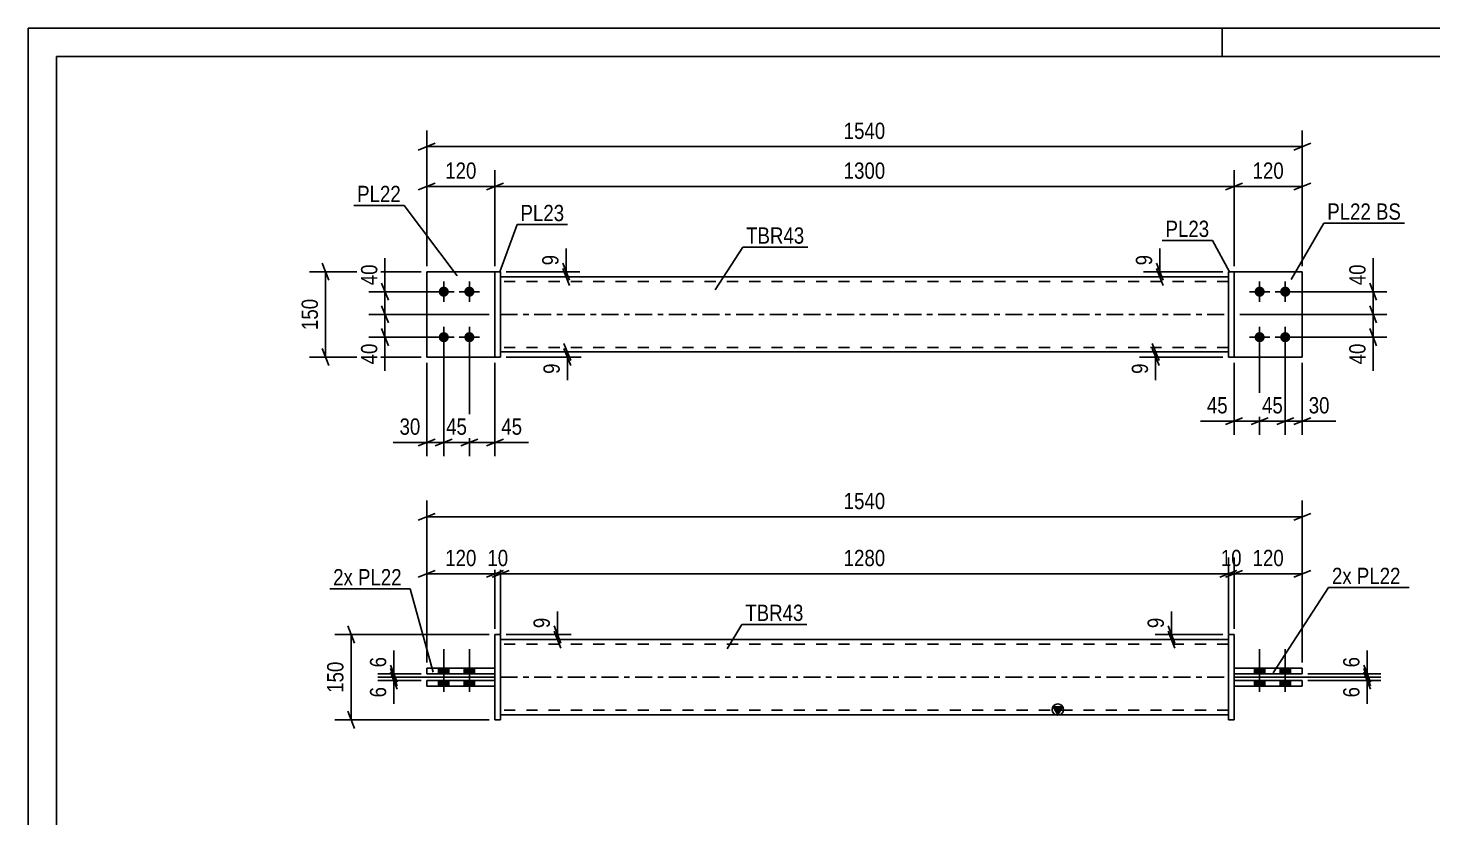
# Model space of a CAD drawing. Header units: millimetres. Extents: x 0 to 420, y 0 to 297.
# Drawn here: x 0 to 247.1, y 158.1 to 297 of the extents above; entities that cross this region are included whole.
import ezdxf

# ---------------------------------------------------------------- set-up
doc = ezdxf.new("R2010")
doc.units = ezdxf.units.MM
doc.linetypes.add('DXK_LINE_DOT2', pattern=[3.9198, 1.9599, -1.9599])
doc.linetypes.add('DXK_LINE_DOT3', pattern=[5.9187, 2.979, -0.9799, 0.9799, -0.9799])
doc.styles.add('Arial Narrow', font='ARIALN.TTF', dxfattribs={"height": 0.2})

# ---------------------------------------------------------------- blocks, each defined once
blk = doc.blocks.new('Unknown-489683983-1163')
at = {"color": 5, "linetype": 'Continuous'}
for p, q in [((420, 297), (0, 297)), ((0, 297), (0, 0)), ((0, 292), (0, 297)), ((210, 292), (210, 297)), ((415, 292), (5, 292)), ((5, 292), (5, 5))]:
    blk.add_line(p, q, dxfattribs=at)
blk = doc.blocks.new('Bolt-489683983-1408 - 1400')
at = {"linetype": 'Continuous'}
for points in [[(72.21, 183.49), (74.01, 183.49), (74.01, 184.49), (72.21, 184.49)], [(72.21, 183.49), (74.01, 183.49), (74.01, 184.49), (72.21, 184.49)], [(76.71, 183.49), (78.51, 183.49), (78.51, 184.49), (76.71, 184.49)], [(76.71, 183.49), (78.51, 183.49), (78.51, 184.49), (76.71, 184.49)], [(72.21, 181.29), (74.01, 181.29), (74.01, 182.29), (72.21, 182.29)], [(72.21, 181.29), (74.01, 181.29), (74.01, 182.29), (72.21, 182.29)], [(76.71, 181.29), (78.51, 181.29), (78.51, 182.29), (76.71, 182.29)], [(76.71, 181.29), (78.51, 181.29), (78.51, 182.29), (76.71, 182.29)]]:
    blk.add_hatch(color=1, dxfattribs=at).paths.add_polyline_path(points)
at = {"color": 1, "linetype": 'Continuous'}
for p, q in [((73.11, 180.29), (73.11, 187.79)), ((73.11, 180.29), (73.11, 187.79)), ((77.61, 180.29), (77.61, 187.79)), ((77.61, 180.29), (77.61, 187.79)), ((72.21, 183.49), (72.21, 184.49)), ((72.21, 183.49), (72.21, 184.49)), ((74.01, 183.49), (74.01, 184.49)), ((74.01, 183.49), (74.01, 184.49)), ((76.71, 183.49), (76.71, 184.49)), ((76.71, 183.49), (76.71, 184.49)), ((78.51, 183.49), (78.51, 184.49)), ((78.51, 183.49), (78.51, 184.49)), ((72.21, 181.29), (72.21, 182.29)), ((72.21, 181.29), (72.21, 182.29)), ((74.01, 181.29), (74.01, 182.29)), ((74.01, 181.29), (74.01, 182.29)), ((76.71, 181.29), (76.71, 182.29)), ((76.71, 181.29), (76.71, 182.29)), ((78.51, 181.29), (78.51, 182.29)), ((78.51, 181.29), (78.51, 182.29))]:
    blk.add_line(p, q, dxfattribs=at)
blk = doc.blocks.new('Part-489683983-1456 - 1400')
at = {"color": 2, "linetype": 'Continuous'}
for p, q in [((224.11, 182.29), (212.11, 182.29)), ((212.11, 182.29), (212.11, 181.29)), ((224.11, 181.29), (212.11, 181.29)), ((224.11, 181.29), (224.11, 182.29))]:
    blk.add_line(p, q, dxfattribs=at)
blk = doc.blocks.new('Part-489683983-1471 - 1400')
at = {"linetype": 'Continuous'}
blk.add_hatch(color=2, dxfattribs=at).paths.add_polyline_path([(181.11, 176.29), (180.31, 177.69), (181.91, 177.69)])
at = {"color": 2, "linetype": 'Continuous'}
for p, q in [((83.11, 189.49), (211.11, 189.49)), ((83.11, 176.29), (211.11, 176.29)), ((181.11, 176.29), (180.31, 177.69)), ((180.31, 177.69), (181.91, 177.69)), ((181.91, 177.69), (181.11, 176.29))]:
    blk.add_line(p, q, dxfattribs=at)
at = {"color": 7, "linetype": 'DXK_LINE_DOT2'}
for p, q in [((83.11, 176.29), (83.11, 189.49)), ((211.11, 188.69), (83.11, 188.69)), ((211.11, 189.49), (211.11, 176.29)), ((211.11, 177.09), (83.11, 177.09))]:
    blk.add_line(p, q, dxfattribs=at)
at = {"color": 7, "linetype": 'DXK_LINE_DOT3'}
blk.add_line((83.11, 182.89), (211.11, 182.89), dxfattribs=at)
at = {"color": 2, "linetype": 'Continuous'}
blk.add_circle((181.11, 177.19), 1, dxfattribs=at)
blk = doc.blocks.new('Bolt-489683983-1409 - 1400')
at = {"linetype": 'Continuous'}
for points in [[(217.51, 184.49), (215.71, 184.49), (215.71, 183.49), (217.51, 183.49)], [(217.51, 184.49), (215.71, 184.49), (215.71, 183.49), (217.51, 183.49)], [(222.01, 184.49), (220.21, 184.49), (220.21, 183.49), (222.01, 183.49)], [(222.01, 184.49), (220.21, 184.49), (220.21, 183.49), (222.01, 183.49)], [(217.51, 182.29), (215.71, 182.29), (215.71, 181.29), (217.51, 181.29)], [(217.51, 182.29), (215.71, 182.29), (215.71, 181.29), (217.51, 181.29)], [(222.01, 182.29), (220.21, 182.29), (220.21, 181.29), (222.01, 181.29)], [(222.01, 182.29), (220.21, 182.29), (220.21, 181.29), (222.01, 181.29)]]:
    blk.add_hatch(color=1, dxfattribs=at).paths.add_polyline_path(points)
at = {"color": 1, "linetype": 'Continuous'}
for p, q in [((216.61, 180.29), (216.61, 187.79)), ((216.61, 180.29), (216.61, 187.79)), ((221.11, 180.29), (221.11, 187.79)), ((221.11, 180.29), (221.11, 187.79)), ((215.71, 183.49), (215.71, 184.49)), ((215.71, 183.49), (215.71, 184.49)), ((217.51, 183.49), (217.51, 184.49)), ((217.51, 183.49), (217.51, 184.49)), ((220.21, 183.49), (220.21, 184.49)), ((220.21, 183.49), (220.21, 184.49)), ((222.01, 183.49), (222.01, 184.49)), ((222.01, 183.49), (222.01, 184.49)), ((215.71, 181.29), (215.71, 182.29)), ((215.71, 181.29), (215.71, 182.29)), ((217.51, 181.29), (217.51, 182.29)), ((217.51, 181.29), (217.51, 182.29)), ((220.21, 181.29), (220.21, 182.29)), ((220.21, 181.29), (220.21, 182.29)), ((222.01, 181.29), (222.01, 182.29)), ((222.01, 181.29), (222.01, 182.29))]:
    blk.add_line(p, q, dxfattribs=at)
blk = doc.blocks.new('Part-489683983-1412 - 1400')
at = {"color": 2, "linetype": 'Continuous'}
for p, q in [((83.11, 190.39), (82.11, 190.39)), ((82.11, 190.39), (82.11, 175.39)), ((83.11, 190.39), (83.11, 175.39)), ((83.11, 175.39), (82.11, 175.39))]:
    blk.add_line(p, q, dxfattribs=at)
blk = doc.blocks.new('Part-489683983-1446 - 1400')
at = {"color": 2, "linetype": 'Continuous'}
for p, q in [((211.11, 190.39), (211.11, 175.39)), ((211.11, 190.39), (212.11, 190.39)), ((212.11, 190.39), (212.11, 175.39)), ((211.11, 175.39), (212.11, 175.39))]:
    blk.add_line(p, q, dxfattribs=at)
blk = doc.blocks.new('Part-489683983-1438 - 1400')
at = {"color": 2, "linetype": 'Continuous'}
for p, q in [((82.11, 184.49), (70.11, 184.49)), ((70.11, 184.49), (70.11, 183.49)), ((70.11, 183.49), (82.11, 183.49)), ((82.11, 183.49), (82.11, 184.49))]:
    blk.add_line(p, q, dxfattribs=at)
blk = doc.blocks.new('Part-489683983-1451 - 1400')
at = {"color": 2, "linetype": 'Continuous'}
for p, q in [((212.11, 184.49), (212.11, 183.49)), ((212.11, 184.49), (224.11, 184.49)), ((212.11, 183.49), (224.11, 183.49)), ((224.11, 184.49), (224.11, 183.49))]:
    blk.add_line(p, q, dxfattribs=at)
blk = doc.blocks.new('Part-489683983-1443 - 1400')
at = {"color": 2, "linetype": 'Continuous'}
for p, q in [((82.11, 182.29), (70.11, 182.29)), ((70.11, 182.29), (70.11, 181.29)), ((82.11, 181.29), (70.11, 181.29)), ((82.11, 181.29), (82.11, 182.29))]:
    blk.add_line(p, q, dxfattribs=at)
blk = doc.blocks.new('Part-489683983-1695 - 1676')
at = {"color": 2, "linetype": 'Continuous'}
for p, q in [((82.11, 254.16), (83.11, 254.16)), ((82.11, 254.16), (82.11, 239.16)), ((83.11, 254.16), (83.11, 239.16)), ((83.11, 239.16), (82.11, 239.16))]:
    blk.add_line(p, q, dxfattribs=at)
blk = doc.blocks.new('Bolt-489683983-1679 - 1676')
at = {"linetype": 'Continuous'}
for points in [[(73.11, 249.76, -1), (73.11, 251.56, -1)], [(77.61, 249.76, -1), (77.61, 251.56, -1)], [(73.11, 241.76, -1), (73.11, 243.56, -1)], [(77.61, 241.76, -1), (77.61, 243.56, -1)]]:
    blk.add_hatch(color=1, dxfattribs=at).paths.add_polyline_path(points)
at = {"color": 1, "linetype": 'Continuous'}
for p, q in [((73.11, 248.86), (73.11, 252.46)), ((77.61, 248.86), (77.61, 252.46)), ((74.91, 250.66), (71.31, 250.66)), ((79.41, 250.66), (75.81, 250.66)), ((74.91, 242.66), (71.31, 242.66)), ((73.11, 240.86), (73.11, 244.46)), ((79.41, 242.66), (75.81, 242.66)), ((77.61, 240.86), (77.61, 244.46))]:
    blk.add_line(p, q, dxfattribs=at)
blk = doc.blocks.new('Bolt-489683983-1680 - 1676')
at = {"linetype": 'Continuous'}
for points in [[(216.61, 251.56, -1), (216.61, 249.76, -1)], [(221.11, 251.56, -1), (221.11, 249.76, -1)], [(216.61, 243.56, -1), (216.61, 241.76, -1)], [(221.11, 243.56, -1), (221.11, 241.76, -1)]]:
    blk.add_hatch(color=1, dxfattribs=at).paths.add_polyline_path(points)
at = {"color": 1, "linetype": 'Continuous'}
for p, q in [((216.61, 252.46), (216.61, 248.86)), ((221.11, 252.46), (221.11, 248.86)), ((214.81, 250.66), (218.41, 250.66)), ((219.31, 250.66), (222.91, 250.66)), ((214.81, 242.66), (218.41, 242.66)), ((216.61, 244.46), (216.61, 240.86)), ((219.31, 242.66), (222.91, 242.66)), ((221.11, 244.46), (221.11, 240.86))]:
    blk.add_line(p, q, dxfattribs=at)
blk = doc.blocks.new('Part-489683983-1700 - 1676')
at = {"color": 2, "linetype": 'Continuous'}
for p, q in [((82.11, 254.16), (70.11, 254.16)), ((70.11, 254.16), (70.11, 239.16)), ((70.11, 239.16), (82.11, 239.16))]:
    blk.add_line(p, q, dxfattribs=at)
at = {"color": 7, "linetype": 'DXK_LINE_DOT2'}
blk.add_line((82.11, 239.16), (82.11, 254.16), dxfattribs=at)
blk = doc.blocks.new('Part-489683983-1701 - 1676')
at = {"color": 7, "linetype": 'DXK_LINE_DOT2'}
for p, q in [((82.11, 254.16), (70.11, 254.16)), ((70.11, 254.16), (70.11, 239.16)), ((82.11, 239.16), (82.11, 254.16)), ((70.11, 239.16), (82.11, 239.16))]:
    blk.add_line(p, q, dxfattribs=at)
blk = doc.blocks.new('Part-489683983-1706 - 1676')
at = {"color": 2, "linetype": 'Continuous'}
for p, q in [((212.11, 254.16), (211.11, 254.16)), ((211.11, 254.16), (211.11, 239.16)), ((212.11, 239.16), (212.11, 254.16)), ((211.11, 239.16), (212.11, 239.16))]:
    blk.add_line(p, q, dxfattribs=at)
blk = doc.blocks.new('Part-489683983-1731 - 1676')
at = {"color": 2, "linetype": 'Continuous'}
for p, q in [((212.11, 254.16), (224.11, 254.16)), ((224.11, 254.16), (224.11, 239.16)), ((212.11, 239.16), (224.11, 239.16))]:
    blk.add_line(p, q, dxfattribs=at)
at = {"color": 7, "linetype": 'DXK_LINE_DOT2'}
blk.add_line((212.11, 254.16), (212.11, 239.16), dxfattribs=at)
blk = doc.blocks.new('Part-489683983-1736 - 1676')
at = {"color": 7, "linetype": 'DXK_LINE_DOT2'}
for p, q in [((224.11, 254.16), (212.11, 254.16)), ((212.11, 254.16), (212.11, 239.16)), ((224.11, 239.16), (224.11, 254.16)), ((212.11, 239.16), (224.11, 239.16))]:
    blk.add_line(p, q, dxfattribs=at)
blk = doc.blocks.new('Part-489683983-1741 - 1676')
at = {"color": 2, "linetype": 'Continuous'}
for p, q in [((83.11, 253.26), (211.11, 253.26)), ((83.11, 240.06), (211.11, 240.06))]:
    blk.add_line(p, q, dxfattribs=at)
at = {"color": 7, "linetype": 'DXK_LINE_DOT2'}
for p, q in [((83.11, 253.26), (83.11, 240.06)), ((211.11, 252.46), (83.11, 252.46)), ((211.11, 253.26), (211.11, 240.06)), ((211.11, 240.86), (83.11, 240.86))]:
    blk.add_line(p, q, dxfattribs=at)
at = {"color": 7, "linetype": 'DXK_LINE_DOT3'}
blk.add_line((83.11, 246.66), (211.11, 246.66), dxfattribs=at)
blk = doc.blocks.new('StraightDimension-489683983-1553 - 1400')
at = {"color": 7, "linetype": 'Continuous'}
for p, q in [((82.11, 182.89), (61.49, 182.89)), ((63.74, 184.39), (64.94, 181.39)), ((64.94, 180.79), (63.74, 183.79)), ((64.34, 182.29), (64.34, 182.89)), ((69.11, 182.29), (61.49, 182.29))]:
    blk.add_line(p, q, dxfattribs=at)
at = {"color": 0}
blk.add_wipeout([(63.59, 181.76), (59.39, 181.76), (59.39, 178.73), (63.59, 178.73)], dxfattribs=at)
at = {"color": 7, "linetype": 'Continuous'}
blk.add_line((64.34, 182.29), (64.34, 178.21), dxfattribs=at)
blk.add_line((64.34, 182.29), (64.34, 178.21), dxfattribs=at)
at = {"color": 3, "style": 'Arial Narrow'}
blk.add_text('6', height=2.86, rotation=90.0002, dxfattribs=at).set_placement((62.99, 179.33))
blk = doc.blocks.new('StraightDimension-489683983-1542 - 1400')
at = {"color": 7, "linetype": 'Continuous'}
for p, q in [((211.11, 190.49), (211.11, 203.91)), ((212.11, 191.39), (212.11, 203.91)), ((209.61, 200.46), (212.61, 201.66)), ((213.61, 201.66), (210.61, 200.46)), ((211.11, 201.06), (212.11, 201.06))]:
    blk.add_line(p, q, dxfattribs=at)
at = {"color": 0}
blk.add_wipeout([(214.04, 201.81), (214.04, 206.01), (209.18, 206.01), (209.18, 201.81)], dxfattribs=at)
at = {"color": 3, "style": 'Arial Narrow'}
blk.add_text('10', height=2.863, dxfattribs=at).set_placement((209.78, 202.41))
blk = doc.blocks.new('StraightDimension-489683983-1597 - 1400')
at = {"color": 7, "linetype": 'Continuous'}
for p, q in [((212.11, 182.89), (237.91, 182.89)), ((234.91, 184.39), (236.11, 181.39)), ((236.11, 180.79), (234.91, 183.79)), ((235.51, 182.29), (235.51, 182.89)), ((225.11, 182.29), (237.91, 182.29))]:
    blk.add_line(p, q, dxfattribs=at)
at = {"color": 0}
blk.add_wipeout([(234.76, 181.76), (230.56, 181.76), (230.56, 178.73), (234.76, 178.73)], dxfattribs=at)
at = {"color": 7, "linetype": 'Continuous'}
blk.add_line((235.51, 182.29), (235.51, 178.21), dxfattribs=at)
blk.add_line((235.51, 182.29), (235.51, 178.21), dxfattribs=at)
at = {"color": 3, "style": 'Arial Narrow'}
blk.add_text('6', height=2.86, rotation=90.0002, dxfattribs=at).set_placement((234.16, 179.33))
blk = doc.blocks.new('StraightDimension-489683983-1613 - 1400')
at = {"color": 7, "linetype": 'Continuous'}
for p, q in [((212.11, 182.89), (237.91, 182.89)), ((225.11, 183.49), (237.91, 183.49)), ((234.91, 184.99), (236.11, 181.99)), ((236.11, 181.39), (234.91, 184.39)), ((235.51, 182.89), (235.51, 183.49))]:
    blk.add_line(p, q, dxfattribs=at)
at = {"color": 0}
blk.add_wipeout([(234.76, 187.04), (230.56, 187.04), (230.56, 184.01), (234.76, 184.01)], dxfattribs=at)
at = {"color": 7, "linetype": 'Continuous'}
blk.add_line((235.51, 183.49), (235.51, 187.56), dxfattribs=at)
blk.add_line((235.51, 183.49), (235.51, 187.56), dxfattribs=at)
at = {"color": 3, "style": 'Arial Narrow'}
blk.add_text('6', height=2.86, rotation=90.0002, dxfattribs=at).set_placement((234.16, 184.61))
blk = doc.blocks.new('StraightDimension-489683983-1532 - 1400')
at = {"color": 7, "linetype": 'Continuous'}
for p, q in [((70.11, 185.49), (70.11, 203.91)), ((82.11, 191.39), (82.11, 203.91)), ((68.61, 200.46), (71.61, 201.66)), ((70.11, 201.06), (82.11, 201.06)), ((83.61, 201.66), (80.61, 200.46))]:
    blk.add_line(p, q, dxfattribs=at)
at = {"color": 0}
blk.add_wipeout([(79.45, 201.81), (79.45, 206.01), (72.77, 206.01), (72.77, 201.81)], dxfattribs=at)
at = {"color": 3, "style": 'Arial Narrow'}
blk.add_text('120', height=2.863, dxfattribs=at).set_placement((73.37, 202.41))
blk = doc.blocks.new('StraightDimension-489683983-1480 - 1400')
at = {"color": 7, "linetype": 'Continuous'}
for p, q in [((84.11, 190.39), (95.51, 190.39)), ((92.51, 191.89), (93.71, 188.89)), ((93.71, 187.99), (92.51, 190.99)), ((93.11, 189.49), (93.11, 190.39)), ((84.11, 189.49), (95.51, 189.49))]:
    blk.add_line(p, q, dxfattribs=at)
at = {"color": 0}
blk.add_wipeout([(92.36, 193.94), (88.16, 193.94), (88.16, 190.91), (92.36, 190.91)], dxfattribs=at)
at = {"color": 7, "linetype": 'Continuous'}
blk.add_line((93.11, 190.39), (93.11, 194.46), dxfattribs=at)
blk.add_line((93.11, 190.39), (93.11, 194.46), dxfattribs=at)
at = {"color": 3, "style": 'Arial Narrow'}
blk.add_text('9', height=2.86, rotation=90.0002, dxfattribs=at).set_placement((91.76, 191.51))
blk = doc.blocks.new('StraightDimension-489683983-1496 - 1400')
at = {"color": 7, "linetype": 'Continuous'}
for p, q in [((212.11, 191.39), (212.11, 203.91)), ((224.11, 185.49), (224.11, 203.91)), ((210.61, 200.46), (213.61, 201.66)), ((212.11, 201.06), (224.11, 201.06)), ((225.61, 201.66), (222.61, 200.46))]:
    blk.add_line(p, q, dxfattribs=at)
at = {"color": 0}
blk.add_wipeout([(221.45, 201.81), (221.45, 206.01), (214.77, 206.01), (214.77, 201.81)], dxfattribs=at)
at = {"color": 3, "style": 'Arial Narrow'}
blk.add_text('120', height=2.863, dxfattribs=at).set_placement((215.37, 202.41))
blk = doc.blocks.new('StraightDimension-489683983-1512 - 1400')
at = {"color": 7, "linetype": 'Continuous'}
for p, q in [((83.11, 190.49), (83.11, 203.91)), ((211.11, 190.49), (211.11, 203.91)), ((84.61, 201.66), (81.61, 200.46)), ((83.11, 201.06), (211.11, 201.06)), ((209.61, 200.46), (212.61, 201.66))]:
    blk.add_line(p, q, dxfattribs=at)
at = {"color": 0}
blk.add_wipeout([(151.37, 201.81), (151.37, 206.01), (142.85, 206.01), (142.85, 201.81)], dxfattribs=at)
at = {"color": 3, "style": 'Arial Narrow'}
blk.add_text('1280', height=2.863, dxfattribs=at).set_placement((143.45, 202.41))
blk = doc.blocks.new('StraightDimension-489683983-1522 - 1400')
at = {"color": 7, "linetype": 'Continuous'}
for p, q in [((82.11, 191.39), (82.11, 203.91)), ((83.11, 190.49), (83.11, 203.91)), ((80.61, 200.46), (83.61, 201.66)), ((84.61, 201.66), (81.61, 200.46)), ((82.11, 201.06), (83.11, 201.06))]:
    blk.add_line(p, q, dxfattribs=at)
at = {"color": 0}
blk.add_wipeout([(85.04, 201.81), (85.04, 206.01), (80.18, 206.01), (80.18, 201.81)], dxfattribs=at)
at = {"color": 3, "style": 'Arial Narrow'}
blk.add_text('10', height=2.863, dxfattribs=at).set_placement((80.78, 202.41))
blk = doc.blocks.new('StraightDimension-489683983-1569 - 1400')
at = {"color": 7, "linetype": 'Continuous'}
for p, q in [((69.11, 183.49), (61.49, 183.49)), ((82.11, 182.89), (61.49, 182.89)), ((63.74, 184.99), (64.94, 181.99)), ((64.94, 181.39), (63.74, 184.39)), ((64.34, 182.89), (64.34, 183.49))]:
    blk.add_line(p, q, dxfattribs=at)
at = {"color": 0}
blk.add_wipeout([(63.59, 187.04), (59.39, 187.04), (59.39, 184.01), (63.59, 184.01)], dxfattribs=at)
at = {"color": 7, "linetype": 'Continuous'}
blk.add_line((64.34, 183.49), (64.34, 187.56), dxfattribs=at)
blk.add_line((64.34, 183.49), (64.34, 187.56), dxfattribs=at)
at = {"color": 3, "style": 'Arial Narrow'}
blk.add_text('6', height=2.86, rotation=90.0002, dxfattribs=at).set_placement((62.99, 184.61))
blk = doc.blocks.new('StraightDimension-489683983-1586 - 1400')
at = {"color": 7, "linetype": 'Continuous'}
for p, q in [((70.11, 185.49), (70.11, 213.93)), ((224.11, 185.49), (224.11, 213.93)), ((71.61, 211.68), (68.61, 210.48)), ((70.11, 211.08), (224.11, 211.08)), ((222.61, 210.48), (225.61, 211.68))]:
    blk.add_line(p, q, dxfattribs=at)
at = {"color": 0}
blk.add_wipeout([(151.37, 211.83), (151.37, 216.03), (142.85, 216.03), (142.85, 211.83)], dxfattribs=at)
at = {"color": 3, "style": 'Arial Narrow'}
blk.add_text('1540', height=2.863, dxfattribs=at).set_placement((143.45, 212.43))
blk = doc.blocks.new('StraightDimension-489683983-1630 - 1400')
at = {"color": 7, "linetype": 'Continuous'}
for p, q in [((210.11, 190.39), (198.26, 190.39)), ((200.51, 191.89), (201.71, 188.89)), ((201.71, 187.99), (200.51, 190.99)), ((201.11, 189.49), (201.11, 190.39)), ((210.11, 189.49), (198.26, 189.49))]:
    blk.add_line(p, q, dxfattribs=at)
at = {"color": 0}
blk.add_wipeout([(200.36, 193.94), (196.16, 193.94), (196.16, 190.91), (200.36, 190.91)], dxfattribs=at)
at = {"color": 7, "linetype": 'Continuous'}
blk.add_line((201.11, 190.39), (201.11, 194.46), dxfattribs=at)
blk.add_line((201.11, 190.39), (201.11, 194.46), dxfattribs=at)
at = {"color": 3, "style": 'Arial Narrow'}
blk.add_text('9', height=2.86, rotation=90.0002, dxfattribs=at).set_placement((199.76, 191.51))
blk = doc.blocks.new('StraightDimension-489683983-3359 - 1400')
at = {"color": 7, "linetype": 'Continuous'}
for p, q in [((81.11, 190.39), (53.96, 190.39)), ((57.41, 188.89), (56.21, 191.89)), ((56.81, 175.39), (56.81, 190.39)), ((56.21, 176.89), (57.41, 173.89)), ((81.11, 175.39), (53.96, 175.39))]:
    blk.add_line(p, q, dxfattribs=at)
at = {"color": 0}
blk.add_wipeout([(56.06, 186.23), (51.86, 186.23), (51.86, 179.54), (56.06, 179.54)], dxfattribs=at)
at = {"color": 3, "style": 'Arial Narrow'}
blk.add_text('150', height=2.863, rotation=90.0002, dxfattribs=at).set_placement((55.46, 180.14))
blk = doc.blocks.new('StraightDimension-489683983-1903 - 1676')
at = {"color": 7, "linetype": 'Continuous'}
for p, q in [((77.61, 241.66), (77.61, 221.76)), ((82.11, 238.16), (82.11, 221.76)), ((76.11, 223.56), (79.11, 224.76)), ((77.61, 224.16), (82.11, 224.16)), ((83.61, 224.76), (80.61, 223.56))]:
    blk.add_line(p, q, dxfattribs=at)
at = {"color": 0}
blk.add_wipeout([(87.49, 224.91), (87.49, 229.11), (82.63, 229.11), (82.63, 224.91)], dxfattribs=at)
at = {"color": 7, "linetype": 'Continuous'}
blk.add_line((82.11, 224.16), (88.01, 224.16), dxfattribs=at)
blk.add_line((82.11, 224.16), (88.01, 224.16), dxfattribs=at)
at = {"color": 3, "style": 'Arial Narrow'}
blk.add_text('45', height=2.863, dxfattribs=at).set_placement((83.23, 225.51))
blk = doc.blocks.new('StraightDimension-489683983-3337 - 1676')
at = {"color": 7, "linetype": 'Continuous'}
for p, q in [((52.92, 252.66), (51.72, 255.66)), ((69.11, 254.16), (49.47, 254.16)), ((52.32, 239.16), (52.32, 254.16)), ((51.72, 240.66), (52.92, 237.66)), ((69.11, 239.16), (49.47, 239.16))]:
    blk.add_line(p, q, dxfattribs=at)
at = {"color": 0}
blk.add_wipeout([(51.57, 250.01), (47.37, 250.01), (47.37, 243.32), (51.57, 243.32)], dxfattribs=at)
at = {"color": 3, "style": 'Arial Narrow'}
blk.add_text('150', height=2.863, rotation=90.0002, dxfattribs=at).set_placement((50.97, 243.92))
blk = doc.blocks.new('StraightDimension-489683983-1887 - 1676')
at = {"color": 7, "linetype": 'Continuous'}
for p, q in [((73.11, 241.66), (73.11, 221.76)), ((77.61, 241.66), (77.61, 221.76)), ((71.61, 223.56), (74.61, 224.76)), ((73.11, 224.16), (77.61, 224.16)), ((79.11, 224.76), (76.11, 223.56))]:
    blk.add_line(p, q, dxfattribs=at)
at = {"color": 0}
blk.add_wipeout([(77.79, 224.91), (77.79, 229.11), (72.93, 229.11), (72.93, 224.91)], dxfattribs=at)
at = {"color": 3, "style": 'Arial Narrow'}
blk.add_text('45', height=2.863, dxfattribs=at).set_placement((73.53, 225.51))
blk = doc.blocks.new('StraightDimension-489683983-1744 - 1676')
at = {"color": 7, "linetype": 'Continuous'}
for p, q in [((216.61, 241.66), (216.61, 225.51)), ((212.11, 238.16), (212.11, 225.51)), ((210.61, 227.31), (213.61, 228.51)), ((212.11, 227.91), (216.61, 227.91)), ((218.11, 228.51), (215.11, 227.31))]:
    blk.add_line(p, q, dxfattribs=at)
at = {"color": 0}
blk.add_wipeout([(211.59, 228.66), (211.59, 232.86), (206.73, 232.86), (206.73, 228.66)], dxfattribs=at)
at = {"color": 7, "linetype": 'Continuous'}
blk.add_line((212.11, 227.91), (206.21, 227.91), dxfattribs=at)
blk.add_line((212.11, 227.91), (206.21, 227.91), dxfattribs=at)
at = {"color": 3, "style": 'Arial Narrow'}
blk.add_text('45', height=2.863, dxfattribs=at).set_placement((207.33, 229.26))
blk = doc.blocks.new('StraightDimension-489683983-1766 - 1676')
at = {"color": 7, "linetype": 'Continuous'}
for p, q in [((216.61, 241.66), (216.61, 225.51)), ((221.11, 241.66), (221.11, 225.51)), ((215.11, 227.31), (218.11, 228.51)), ((216.61, 227.91), (221.11, 227.91)), ((222.61, 228.51), (219.61, 227.31))]:
    blk.add_line(p, q, dxfattribs=at)
at = {"color": 0}
blk.add_wipeout([(221.29, 228.66), (221.29, 232.86), (216.43, 232.86), (216.43, 228.66)], dxfattribs=at)
at = {"color": 3, "style": 'Arial Narrow'}
blk.add_text('45', height=2.863, dxfattribs=at).set_placement((217.03, 229.26))
blk = doc.blocks.new('StraightDimension-489683983-1926 - 1676')
at = {"color": 7, "linetype": 'Continuous'}
for p, q in [((71.61, 276.76), (68.61, 275.56)), ((70.11, 255.16), (70.11, 279.01)), ((222.61, 275.56), (225.61, 276.76)), ((224.11, 255.16), (224.11, 279.01)), ((70.11, 276.16), (224.11, 276.16))]:
    blk.add_line(p, q, dxfattribs=at)
at = {"color": 0}
blk.add_wipeout([(151.37, 276.91), (151.37, 281.11), (142.85, 281.11), (142.85, 276.91)], dxfattribs=at)
at = {"color": 3, "style": 'Arial Narrow'}
blk.add_text('1540', height=2.863, dxfattribs=at).set_placement((143.45, 277.51))
blk = doc.blocks.new('StraightDimension-489683983-2717 - 1676')
at = {"color": 7, "linetype": 'Continuous'}
for p, q in [((210.11, 240.06), (195.47, 240.06)), ((197.72, 241.56), (198.92, 238.56)), ((198.92, 237.66), (197.72, 240.66)), ((198.32, 239.16), (198.32, 240.06)), ((210.11, 239.16), (195.47, 239.16))]:
    blk.add_line(p, q, dxfattribs=at)
at = {"color": 0}
blk.add_wipeout([(197.57, 238.64), (193.37, 238.64), (193.37, 235.61), (197.57, 235.61)], dxfattribs=at)
at = {"color": 7, "linetype": 'Continuous'}
blk.add_line((198.32, 239.16), (198.32, 235.08), dxfattribs=at)
blk.add_line((198.32, 239.16), (198.32, 235.08), dxfattribs=at)
at = {"color": 3, "style": 'Arial Narrow'}
blk.add_text('9', height=2.86, rotation=90.0002, dxfattribs=at).set_placement((196.97, 236.21))
blk = doc.blocks.new('StraightDimension-489683983-1821 - 1676')
at = {"color": 7, "linetype": 'Continuous'}
for p, q in [((94.03, 255.66), (95.23, 252.66)), ((95.23, 251.76), (94.03, 254.76)), ((84.11, 254.16), (97.03, 254.16)), ((88.92, 253.26), (97.03, 253.26)), ((94.63, 253.26), (94.63, 254.16))]:
    blk.add_line(p, q, dxfattribs=at)
at = {"color": 0}
blk.add_wipeout([(93.88, 257.72), (89.68, 257.72), (89.68, 254.69), (93.88, 254.69)], dxfattribs=at)
at = {"color": 7, "linetype": 'Continuous'}
blk.add_line((94.63, 254.16), (94.63, 258.24), dxfattribs=at)
blk.add_line((94.63, 254.16), (94.63, 258.24), dxfattribs=at)
at = {"color": 3, "style": 'Arial Narrow'}
blk.add_text('9', height=2.86, rotation=90.0002, dxfattribs=at).set_placement((93.28, 255.29))
blk = doc.blocks.new('StraightDimension-489683983-1782 - 1676')
at = {"color": 7, "linetype": 'Continuous'}
for p, q in [((221.11, 241.66), (221.11, 225.51)), ((224.11, 238.16), (224.11, 225.51)), ((219.61, 227.31), (222.61, 228.51)), ((221.11, 227.91), (224.11, 227.91)), ((225.61, 228.51), (222.61, 227.31))]:
    blk.add_line(p, q, dxfattribs=at)
at = {"color": 0}
blk.add_wipeout([(229.49, 228.66), (229.49, 232.86), (224.64, 232.86), (224.64, 228.66)], dxfattribs=at)
at = {"color": 7, "linetype": 'Continuous'}
blk.add_line((224.11, 227.91), (230.02, 227.91), dxfattribs=at)
blk.add_line((224.11, 227.91), (230.02, 227.91), dxfattribs=at)
at = {"color": 3, "style": 'Arial Narrow'}
blk.add_text('30', height=2.863, dxfattribs=at).set_placement((225.24, 229.26))
blk = doc.blocks.new('StraightDimension-489683983-1802 - 1676')
at = {"color": 7, "linetype": 'Continuous'}
for p, q in [((235.98, 248.16), (237.18, 245.16)), ((213.11, 246.66), (238.98, 246.66)), ((236.58, 242.66), (236.58, 246.66)), ((222.11, 242.66), (238.98, 242.66)), ((237.18, 241.16), (235.98, 244.16))]:
    blk.add_line(p, q, dxfattribs=at)
at = {"color": 0}
blk.add_wipeout([(235.83, 242.14), (231.63, 242.14), (231.63, 237.28), (235.83, 237.28)], dxfattribs=at)
at = {"color": 7, "linetype": 'Continuous'}
blk.add_line((236.58, 242.66), (236.58, 236.76), dxfattribs=at)
blk.add_line((236.58, 242.66), (236.58, 236.76), dxfattribs=at)
at = {"color": 3, "style": 'Arial Narrow'}
blk.add_text('40', height=2.863, rotation=90.0002, dxfattribs=at).set_placement((235.23, 237.88))
blk = doc.blocks.new('StraightDimension-489683983-1811 - 1676')
at = {"color": 7, "linetype": 'Continuous'}
for p, q in [((235.98, 252.16), (237.18, 249.16)), ((222.11, 250.66), (238.98, 250.66)), ((236.58, 246.66), (236.58, 250.66)), ((237.18, 245.16), (235.98, 248.16)), ((213.11, 246.66), (238.98, 246.66))]:
    blk.add_line(p, q, dxfattribs=at)
at = {"color": 0}
blk.add_wipeout([(235.83, 256.04), (231.63, 256.04), (231.63, 251.19), (235.83, 251.19)], dxfattribs=at)
at = {"color": 7, "linetype": 'Continuous'}
blk.add_line((236.58, 250.66), (236.58, 256.57), dxfattribs=at)
blk.add_line((236.58, 250.66), (236.58, 256.57), dxfattribs=at)
at = {"color": 3, "style": 'Arial Narrow'}
blk.add_text('40', height=2.863, rotation=90.0002, dxfattribs=at).set_placement((235.23, 251.79))
blk = doc.blocks.new('StraightDimension-489683983-1842 - 1676')
at = {"color": 7, "linetype": 'Continuous'}
for p, q in [((62.17, 248.16), (63.37, 245.16)), ((81.11, 246.66), (59.92, 246.66)), ((62.77, 242.66), (62.77, 246.66)), ((72.11, 242.66), (59.92, 242.66)), ((63.37, 241.16), (62.17, 244.16))]:
    blk.add_line(p, q, dxfattribs=at)
at = {"color": 0}
blk.add_wipeout([(62.02, 242.14), (57.82, 242.14), (57.82, 237.28), (62.02, 237.28)], dxfattribs=at)
at = {"color": 7, "linetype": 'Continuous'}
blk.add_line((62.77, 242.66), (62.77, 236.76), dxfattribs=at)
blk.add_line((62.77, 242.66), (62.77, 236.76), dxfattribs=at)
at = {"color": 3, "style": 'Arial Narrow'}
blk.add_text('40', height=2.863, rotation=90.0002, dxfattribs=at).set_placement((61.42, 237.88))
blk = doc.blocks.new('StraightDimension-489683983-1851 - 1676')
at = {"color": 7, "linetype": 'Continuous'}
for p, q in [((62.17, 252.16), (63.37, 249.16)), ((72.11, 250.66), (59.92, 250.66)), ((62.77, 246.66), (62.77, 250.66)), ((63.37, 245.16), (62.17, 248.16)), ((81.11, 246.66), (59.92, 246.66))]:
    blk.add_line(p, q, dxfattribs=at)
at = {"color": 0}
blk.add_wipeout([(62.02, 256.04), (57.82, 256.04), (57.82, 251.19), (62.02, 251.19)], dxfattribs=at)
at = {"color": 7, "linetype": 'Continuous'}
blk.add_line((62.77, 250.66), (62.77, 256.57), dxfattribs=at)
blk.add_line((62.77, 250.66), (62.77, 256.57), dxfattribs=at)
at = {"color": 3, "style": 'Arial Narrow'}
blk.add_text('40', height=2.863, rotation=90.0002, dxfattribs=at).set_placement((61.42, 251.79))
blk = doc.blocks.new('StraightDimension-489683983-1861 - 1676')
at = {"color": 7, "linetype": 'Continuous'}
for p, q in [((85.18, 240.06), (97.25, 240.06)), ((94.25, 241.56), (95.45, 238.56)), ((95.45, 237.66), (94.25, 240.66)), ((94.85, 239.16), (94.85, 240.06)), ((84.11, 239.16), (97.25, 239.16))]:
    blk.add_line(p, q, dxfattribs=at)
at = {"color": 0}
blk.add_wipeout([(94.1, 238.64), (89.9, 238.64), (89.9, 235.61), (94.1, 235.61)], dxfattribs=at)
at = {"color": 7, "linetype": 'Continuous'}
blk.add_line((94.85, 239.16), (94.85, 235.08), dxfattribs=at)
blk.add_line((94.85, 239.16), (94.85, 235.08), dxfattribs=at)
at = {"color": 3, "style": 'Arial Narrow'}
blk.add_text('9', height=2.86, rotation=90.0002, dxfattribs=at).set_placement((93.5, 236.21))
blk = doc.blocks.new('StraightDimension-489683983-1868 - 1676')
at = {"color": 7, "linetype": 'Continuous'}
for p, q in [((73.11, 241.66), (73.11, 221.76)), ((70.11, 238.16), (70.11, 221.76)), ((68.61, 223.56), (71.61, 224.76)), ((70.11, 224.16), (73.11, 224.16)), ((74.61, 224.76), (71.61, 223.56))]:
    blk.add_line(p, q, dxfattribs=at)
at = {"color": 0}
blk.add_wipeout([(69.58, 224.91), (69.58, 229.11), (64.73, 229.11), (64.73, 224.91)], dxfattribs=at)
at = {"color": 7, "linetype": 'Continuous'}
blk.add_line((70.11, 224.16), (64.2, 224.16), dxfattribs=at)
blk.add_line((70.11, 224.16), (64.2, 224.16), dxfattribs=at)
at = {"color": 3, "style": 'Arial Narrow'}
blk.add_text('30', height=2.863, dxfattribs=at).set_placement((65.33, 225.51))
blk = doc.blocks.new('StraightDimension-489683983-1946 - 1676')
at = {"color": 7, "linetype": 'Continuous'}
for p, q in [((70.11, 255.16), (70.11, 272.01)), ((82.11, 255.16), (82.11, 272.01)), ((68.61, 268.56), (71.61, 269.76)), ((83.61, 269.76), (80.61, 268.56)), ((70.11, 269.16), (82.11, 269.16))]:
    blk.add_line(p, q, dxfattribs=at)
at = {"color": 0}
blk.add_wipeout([(79.45, 269.91), (79.45, 274.11), (72.77, 274.11), (72.77, 269.91)], dxfattribs=at)
at = {"color": 3, "style": 'Arial Narrow'}
blk.add_text('120', height=2.863, dxfattribs=at).set_placement((73.37, 270.51))
blk = doc.blocks.new('StraightDimension-489683983-1968 - 1676')
at = {"color": 7, "linetype": 'Continuous'}
for p, q in [((82.11, 255.16), (82.11, 272.01)), ((212.11, 255.16), (212.11, 272.01)), ((83.61, 269.76), (80.61, 268.56)), ((210.61, 268.56), (213.61, 269.76)), ((82.11, 269.16), (212.11, 269.16))]:
    blk.add_line(p, q, dxfattribs=at)
at = {"color": 0}
blk.add_wipeout([(151.37, 269.91), (151.37, 274.11), (142.85, 274.11), (142.85, 269.91)], dxfattribs=at)
at = {"color": 3, "style": 'Arial Narrow'}
blk.add_text('1300', height=2.863, dxfattribs=at).set_placement((143.45, 270.51))
blk = doc.blocks.new('StraightDimension-489683983-1993 - 1676')
at = {"color": 7, "linetype": 'Continuous'}
for p, q in [((212.11, 255.16), (212.11, 272.01)), ((224.11, 255.16), (224.11, 272.01)), ((210.61, 268.56), (213.61, 269.76)), ((225.61, 269.76), (222.61, 268.56)), ((212.11, 269.16), (224.11, 269.16))]:
    blk.add_line(p, q, dxfattribs=at)
at = {"color": 0}
blk.add_wipeout([(221.45, 269.91), (221.45, 274.11), (214.77, 274.11), (214.77, 269.91)], dxfattribs=at)
at = {"color": 3, "style": 'Arial Narrow'}
blk.add_text('120', height=2.863, dxfattribs=at).set_placement((215.37, 270.51))
blk = doc.blocks.new('StraightDimension-489683983-2710 - 1676')
at = {"color": 7, "linetype": 'Continuous'}
for p, q in [((198.44, 255.66), (199.64, 252.66)), ((199.64, 251.76), (198.44, 254.76)), ((210.11, 254.16), (196.19, 254.16)), ((210.11, 253.26), (196.19, 253.26)), ((199.04, 253.26), (199.04, 254.16))]:
    blk.add_line(p, q, dxfattribs=at)
at = {"color": 0}
blk.add_wipeout([(198.29, 257.72), (194.09, 257.72), (194.09, 254.69), (198.29, 254.69)], dxfattribs=at)
at = {"color": 7, "linetype": 'Continuous'}
blk.add_line((199.04, 254.16), (199.04, 258.24), dxfattribs=at)
blk.add_line((199.04, 254.16), (199.04, 258.24), dxfattribs=at)
at = {"color": 3, "style": 'Arial Narrow'}
blk.add_text('9', height=2.86, rotation=90.0002, dxfattribs=at).set_placement((197.69, 255.29))
blk = doc.blocks.new('Mark-489683983-1467 - 1400')
at = {"color": 0}
blk.add_wipeout([(136.38, 192.77), (136.38, 195.77), (126.15, 195.77), (126.15, 192.77)], dxfattribs=at)
blk.add_wipeout([(136.38, 192.77), (136.38, 195.77), (126.15, 195.77), (126.15, 192.77)], dxfattribs=at)
at = {"color": 30, "linetype": 'Continuous'}
for p, q in [((122.96, 187.85), (125.55, 192.17)), ((125.55, 192.17), (136.98, 192.17))]:
    blk.add_line(p, q, dxfattribs=at)
at = {"color": 3, "style": 'Arial Narrow'}
blk.add_text('TBR43', height=2.863, dxfattribs=at).set_placement((126.15, 192.77))
blk = doc.blocks.new('MarkSet-489683983-1661 - 1400')
at = {"color": 30, "linetype": 'Continuous'}
blk.add_line((71.27, 183.77), (67.21, 198.43), dxfattribs=at)
at = {"color": 0}
blk.add_wipeout([(57.13, 199.03), (57.13, 202.03), (53.66, 202.03), (53.66, 199.03)], dxfattribs=at)
blk.add_wipeout([(57.13, 199.03), (57.13, 202.03), (53.66, 202.03), (53.66, 199.03)], dxfattribs=at)
blk.add_wipeout([(65.71, 199.03), (65.71, 202.03), (58.03, 202.03), (58.03, 199.03)], dxfattribs=at)
blk.add_wipeout([(65.71, 199.03), (65.71, 202.03), (58.03, 202.03), (58.03, 199.03)], dxfattribs=at)
at = {"color": 30, "linetype": 'Continuous'}
blk.add_line((53.06, 198.43), (67.21, 198.43), dxfattribs=at)
at = {"color": 3, "style": 'Arial Narrow'}
for s, p in [('2x', (53.66, 199.03)), ('PL22', (58.03, 199.03))]:
    blk.add_text(s, height=2.863, dxfattribs=at).set_placement(p)
blk = doc.blocks.new('MarkSet-489683983-1667 - 1400')
at = {"color": 0}
blk.add_wipeout([(232.81, 199.26), (232.81, 202.26), (229.33, 202.26), (229.33, 199.26)], dxfattribs=at)
blk.add_wipeout([(232.81, 199.26), (232.81, 202.26), (229.33, 202.26), (229.33, 199.26)], dxfattribs=at)
at = {"color": 30, "linetype": 'Continuous'}
blk.add_line((219.01, 183.67), (228.73, 198.66), dxfattribs=at)
at = {"color": 0}
blk.add_wipeout([(241.38, 199.26), (241.38, 202.26), (233.71, 202.26), (233.71, 199.26)], dxfattribs=at)
blk.add_wipeout([(241.38, 199.26), (241.38, 202.26), (233.71, 202.26), (233.71, 199.26)], dxfattribs=at)
at = {"color": 30, "linetype": 'Continuous'}
blk.add_line((228.73, 198.66), (242.88, 198.66), dxfattribs=at)
at = {"color": 3, "style": 'Arial Narrow'}
for s, p in [('2x', (229.33, 199.26)), ('PL22', (233.71, 199.26))]:
    blk.add_text(s, height=2.863, dxfattribs=at).set_placement(p)
blk = doc.blocks.new('MarkSet-489683983-2031 - 1676')
at = {"color": 0}
blk.add_wipeout([(236.17, 263.32), (236.17, 266.32), (228.5, 266.32), (228.5, 263.32)], dxfattribs=at)
blk.add_wipeout([(236.17, 263.32), (236.17, 266.32), (228.5, 266.32), (228.5, 263.32)], dxfattribs=at)
at = {"color": 30, "linetype": 'Continuous'}
blk.add_line((222.18, 252.8), (227.9, 262.72), dxfattribs=at)
at = {"color": 0}
blk.add_wipeout([(241.46, 263.32), (241.46, 266.32), (237.07, 266.32), (237.07, 263.32)], dxfattribs=at)
blk.add_wipeout([(241.46, 263.32), (241.46, 266.32), (237.07, 266.32), (237.07, 263.32)], dxfattribs=at)
at = {"color": 30, "linetype": 'Continuous'}
blk.add_line((227.9, 262.72), (242.06, 262.72), dxfattribs=at)
at = {"color": 3, "style": 'Arial Narrow'}
for s, p in [('PL22', (228.5, 263.32)), ('BS', (237.07, 263.32))]:
    blk.add_text(s, height=2.863, dxfattribs=at).set_placement(p)
blk = doc.blocks.new('Mark-489683983-1696 - 1676')
at = {"color": 0}
blk.add_wipeout([(65.56, 266.41), (65.56, 269.41), (57.88, 269.41), (57.88, 266.41)], dxfattribs=at)
blk.add_wipeout([(65.56, 266.41), (65.56, 269.41), (57.88, 269.41), (57.88, 266.41)], dxfattribs=at)
at = {"color": 30, "linetype": 'Continuous'}
for p in [(57.28, 265.81), (75.45, 253.44)]:
    blk.add_line(p, (66.16, 265.81), dxfattribs=at)
at = {"color": 3, "style": 'Arial Narrow'}
blk.add_text('PL22', height=2.863, dxfattribs=at).set_placement((57.88, 266.41))
blk = doc.blocks.new('Mark-489683983-1691 - 1676')
at = {"color": 0}
blk.add_wipeout([(94.28, 263.06), (94.28, 266.06), (86.61, 266.06), (86.61, 263.06)], dxfattribs=at)
blk.add_wipeout([(94.28, 263.06), (94.28, 266.06), (86.61, 266.06), (86.61, 263.06)], dxfattribs=at)
at = {"color": 30, "linetype": 'Continuous'}
for p, q in [((82.97, 254.16), (86.01, 262.46)), ((86.01, 262.46), (94.88, 262.46))]:
    blk.add_line(p, q, dxfattribs=at)
at = {"color": 3, "style": 'Arial Narrow'}
blk.add_text('PL23', height=2.863, dxfattribs=at).set_placement((86.61, 263.06))
blk = doc.blocks.new('Mark-489683983-1702 - 1676')
at = {"color": 0}
blk.add_wipeout([(207.74, 260.28), (207.74, 263.28), (200.06, 263.28), (200.06, 260.28)], dxfattribs=at)
blk.add_wipeout([(207.74, 260.28), (207.74, 263.28), (200.06, 263.28), (200.06, 260.28)], dxfattribs=at)
at = {"color": 30, "linetype": 'Continuous'}
for p in [(199.46, 259.68), (211.32, 254.16)]:
    blk.add_line(p, (208.34, 259.68), dxfattribs=at)
at = {"color": 3, "style": 'Arial Narrow'}
blk.add_text('PL23', height=2.863, dxfattribs=at).set_placement((200.06, 260.28))
blk = doc.blocks.new('Mark-489683983-1737 - 1676')
at = {"color": 0}
blk.add_wipeout([(136.52, 259.1), (136.52, 262.1), (126.29, 262.1), (126.29, 259.1)], dxfattribs=at)
blk.add_wipeout([(136.52, 259.1), (136.52, 262.1), (126.29, 262.1), (126.29, 259.1)], dxfattribs=at)
at = {"color": 30, "linetype": 'Continuous'}
for p, q in [((120.86, 250.97), (125.69, 258.5)), ((125.69, 258.5), (137.12, 258.5))]:
    blk.add_line(p, q, dxfattribs=at)
at = {"color": 3, "style": 'Arial Narrow'}
blk.add_text('TBR43', height=2.863, dxfattribs=at).set_placement((126.29, 259.1))

msp = doc.modelspace()

# ---------------------------------------------------------------- block references
for name in ['Unknown-489683983-1163', 'Part-489683983-1700 - 1676', 'Part-489683983-1701 - 1676', 'Bolt-489683983-1679 - 1676', 'Part-489683983-1695 - 1676', 'Part-489683983-1741 - 1676', 'Part-489683983-1706 - 1676', 'Part-489683983-1731 - 1676', 'Part-489683983-1736 - 1676', 'Bolt-489683983-1680 - 1676', 'Part-489683983-1412 - 1400', 'Part-489683983-1446 - 1400', 'Bolt-489683983-1408 - 1400', 'Part-489683983-1471 - 1400', 'Bolt-489683983-1409 - 1400', 'Part-489683983-1438 - 1400', 'Part-489683983-1451 - 1400', 'Part-489683983-1443 - 1400', 'Part-489683983-1456 - 1400']:
    msp.add_blockref(name, (0, 0))

# ---------------------------------------------------------------- next in the draw order: block references
for name in ['StraightDimension-489683983-3337 - 1676', 'StraightDimension-489683983-1903 - 1676', 'StraightDimension-489683983-1744 - 1676', 'StraightDimension-489683983-1542 - 1400', 'StraightDimension-489683983-1553 - 1400', 'StraightDimension-489683983-1597 - 1400']:
    msp.add_blockref(name, (0, 0))

# ---------------------------------------------------------------- next in the draw order: block references
for name in ['StraightDimension-489683983-1926 - 1676', 'StraightDimension-489683983-1887 - 1676', 'StraightDimension-489683983-1861 - 1676', 'StraightDimension-489683983-2717 - 1676', 'StraightDimension-489683983-1766 - 1676', 'StraightDimension-489683983-1532 - 1400', 'StraightDimension-489683983-1613 - 1400']:
    msp.add_blockref(name, (0, 0))

# ---------------------------------------------------------------- next in the draw order: block references
for name in ['StraightDimension-489683983-1821 - 1676', 'StraightDimension-489683983-1842 - 1676', 'StraightDimension-489683983-1782 - 1676', 'StraightDimension-489683983-1496 - 1400', 'StraightDimension-489683983-1480 - 1400', 'StraightDimension-489683983-1569 - 1400']:
    msp.add_blockref(name, (0, 0))

# ---------------------------------------------------------------- next in the draw order: block references
for name in ['StraightDimension-489683983-1851 - 1676', 'StraightDimension-489683983-1802 - 1676', 'StraightDimension-489683983-1868 - 1676', 'StraightDimension-489683983-1512 - 1400']:
    msp.add_blockref(name, (0, 0))

# ---------------------------------------------------------------- next in the draw order: block references
for name in ['StraightDimension-489683983-1946 - 1676', 'StraightDimension-489683983-1811 - 1676', 'StraightDimension-489683983-1522 - 1400']:
    msp.add_blockref(name, (0, 0))

# ---------------------------------------------------------------- next in the draw order: block references
for name in ['StraightDimension-489683983-1968 - 1676', 'Mark-489683983-1696 - 1676', 'StraightDimension-489683983-1586 - 1400']:
    msp.add_blockref(name, (0, 0))

# ---------------------------------------------------------------- next in the draw order: block references
for name in ['StraightDimension-489683983-1993 - 1676', 'Mark-489683983-1691 - 1676', 'Mark-489683983-1737 - 1676', 'MarkSet-489683983-1667 - 1400', 'Mark-489683983-1467 - 1400', 'StraightDimension-489683983-1630 - 1400', 'StraightDimension-489683983-3359 - 1400']:
    msp.add_blockref(name, (0, 0))

# ---------------------------------------------------------------- next in the draw order: block references
for name in ['MarkSet-489683983-2031 - 1676', 'StraightDimension-489683983-2710 - 1676', 'MarkSet-489683983-1661 - 1400']:
    msp.add_blockref(name, (0, 0))

# ---------------------------------------------------------------- next in the draw order: block references
msp.add_blockref('Mark-489683983-1702 - 1676', (0, 0))

doc.saveas('drawing.dxf')
